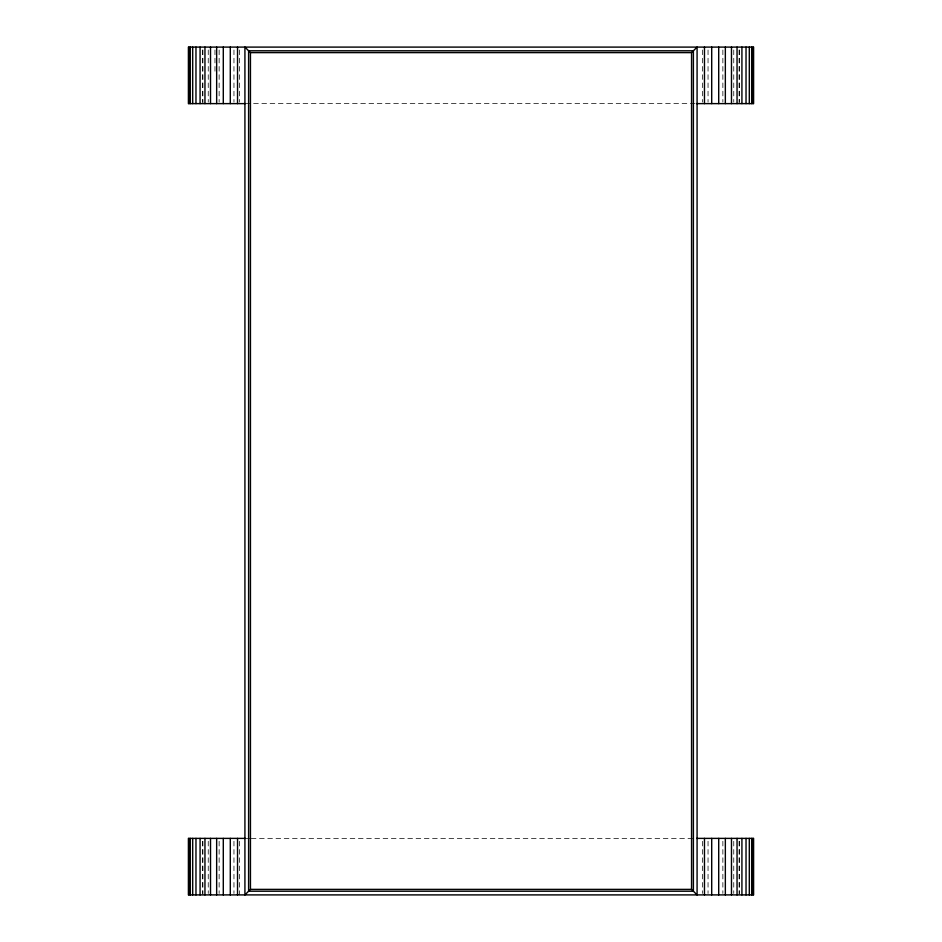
<?xml version="1.0" encoding="UTF-8"?>
<svg xmlns="http://www.w3.org/2000/svg" width="942" height="942" viewBox="0 0 942 942"><rect width="100%" height="100%" fill="white"/><g stroke="black" fill="none" stroke-linecap="round" stroke-linejoin="round"><path stroke-width="0.71" stroke-dasharray="4.71 3.53" d="M245.379 103.62L696.621 103.62M245.379 838.38L250.796 838.38M251.267 838.38L693.677 838.38M739.47 49.997L739.47 102.172M739.47 841.277L739.47 893.452M739.081 49.997L739.081 103.62M739.081 841.277L739.081 894.9M733.759 49.997L733.759 102.172M733.759 841.277L733.759 893.452M722.867 49.997L722.867 102.172M722.867 841.277L722.867 893.452M708.043 49.997L708.043 102.172M708.043 841.277L708.043 893.452M702.614 49.997L702.614 102.172M702.614 841.277L702.614 893.452M239.386 49.997L239.386 102.172M239.386 841.277L239.386 894.9M233.957 49.997L233.957 102.172M233.957 841.277L233.957 893.452M219.133 49.997L219.133 102.172M219.133 841.277L219.133 893.452M214.964 49.997L214.964 74.63M208.241 49.997L208.241 102.172M208.241 841.277L208.241 893.452M202.919 49.997L202.919 103.62M202.919 841.277L202.919 894.9M202.53 49.997L202.53 102.172M202.53 841.277L202.53 893.452"/><path stroke-width="1.41" d="M691.558 52.622L697.08 47.1L697.08 894.9L691.558 889.378L691.558 52.622L250.442 52.622L244.92 47.1L244.92 894.9L250.442 889.378L250.442 52.622M245.379 103.62L188.4 103.62L188.4 47.1L753.6 47.1L753.6 103.62L696.621 103.62M245.379 838.38L188.4 838.38L188.4 894.9L753.6 894.9L753.6 838.38L696.621 838.38M250.442 889.378L691.558 889.378M753.117 47.1L753.117 103.62M753.117 838.38L753.117 894.9M751.669 47.1L751.669 103.62M751.669 838.38L751.669 894.9M749.302 47.1L749.302 103.62M749.302 838.38L749.302 894.9M746.029 47.1L746.029 103.62M746.029 838.38L746.029 894.9M741.919 47.1L741.919 103.62M741.919 838.38L741.919 894.9M737.044 47.1L737.044 103.62M737.044 838.38L737.044 894.9M731.487 47.1L731.487 103.62M731.487 838.38L731.487 894.9M725.34 47.1L725.34 103.62M725.34 838.38L725.34 894.9M718.711 47.1L718.711 103.62M718.711 838.38L718.711 894.9M711.705 47.1L711.705 103.62M711.705 838.38L711.705 894.9M704.463 47.1L704.463 103.62M704.463 838.38L704.463 894.9M237.537 47.1L237.537 103.62M237.537 838.38L237.537 894.9M230.295 47.1L230.295 103.62M230.295 838.38L230.295 894.9M223.289 47.1L223.289 103.62M223.289 838.38L223.289 894.9M216.66 47.1L216.66 103.62M216.66 838.38L216.66 894.9M210.513 47.1L210.513 103.62M210.513 838.38L210.513 894.9M204.956 47.1L204.956 103.62M204.956 838.38L204.956 894.9M200.081 47.1L200.081 103.62M200.081 838.38L200.081 894.9M195.971 47.1L195.971 103.62M195.971 838.38L195.971 894.9M192.698 47.1L192.698 103.62M192.698 838.38L192.698 894.9M190.331 47.1L190.331 103.62M190.331 838.38L190.331 894.9M188.883 47.1L188.883 103.62M188.883 838.38L188.883 894.9M693.394 50.786L248.606 50.786L248.606 891.214L693.394 891.214L693.394 50.786"/></g></svg>
